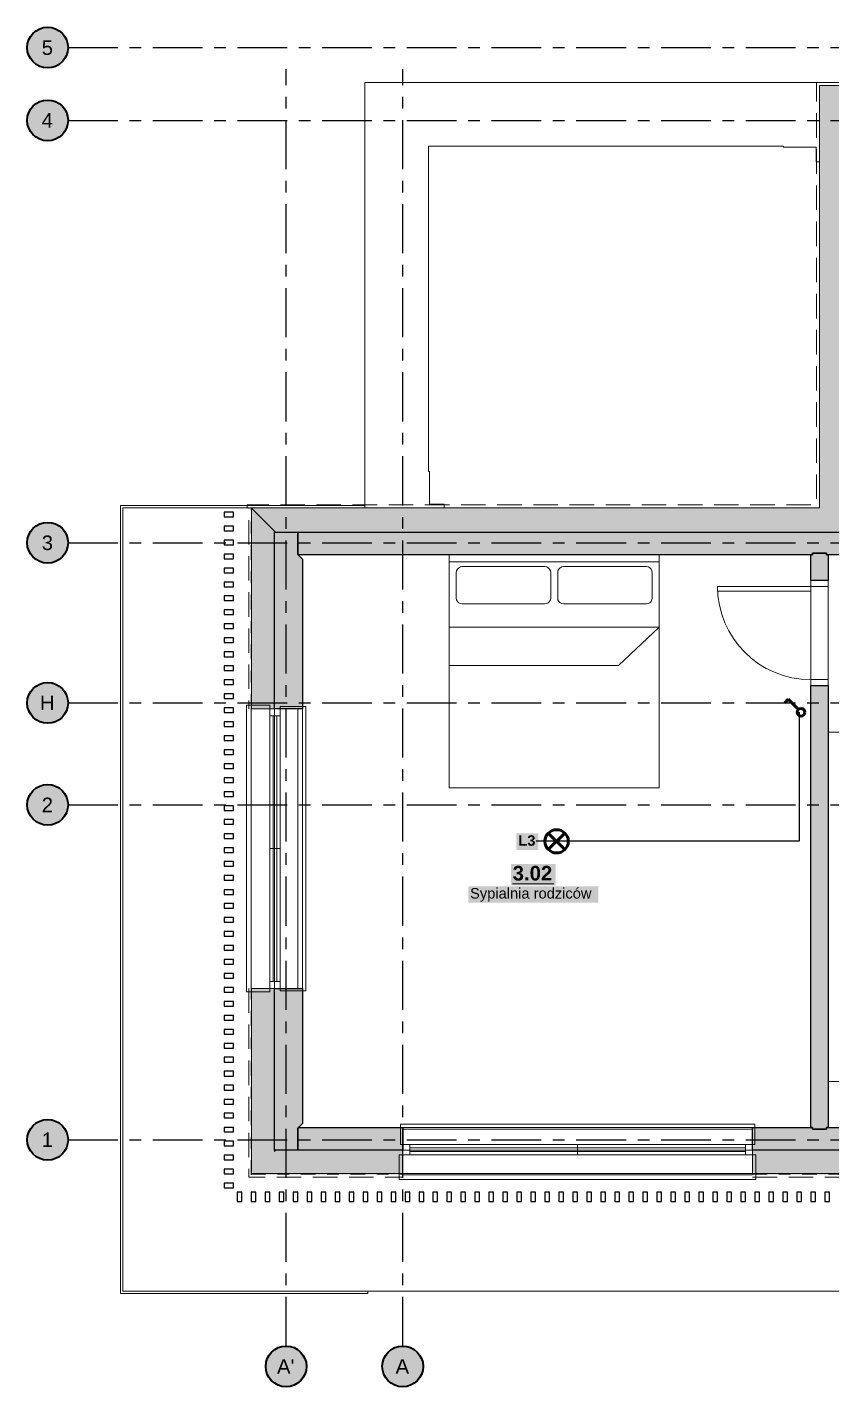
# Model space of a CAD drawing. Header units: metres. Extents: x -3.2 to 13.5, y -2.1 to 9.6.
# Drawn here: x -3.22 to 3.68, y -2.12 to 9.55 of the extents above; entities that cross this region are included whole.
import ezdxf

# ---------------------------------------------------------------- set-up
doc = ezdxf.new("R2010")
doc.units = ezdxf.units.M
for name, pattern in [('KRESKOWA', [5.25, 4.2, -1.05]), ('PUNKTOWA', [10.5, 8.4, -1.05, 0, -1.05]), ('PUNKTOWA_KROTKA', [6.3, 4.2, -1.05, 0, -1.05])]:
    doc.linetypes.add(name, pattern=pattern)
doc.layers.add('A-MASKA', color=7, linetype='Continuous', lineweight=18)
doc.layers.add('E-OPISY', color=2, linetype='Continuous', lineweight=25)
for name, color, linetype, lineweight, true_color in [('E-LACZNIKI', 30, 'Continuous', 35, 0xd06000), ('E-OSWIETLENIE', 30, 'Continuous', 35, 0xd06000), ('E-TRASY', 8, 'Continuous', 25, 0x606060), ('I-OSIE', 8, 'PUNKTOWA', 18, 0x7a7a7a), ('I-PODKLAD', 8, 'Continuous', 18, 0x9a9a9a), ('I-PODKLAD-SCIANY', 8, 'Continuous', 25, 0x6e6e6e), ('I-PODKLAD-WYPELN', 254, 'Continuous', 18, 0xe6e6e6), ('I-POMIESZCZENIA', 8, 'Continuous', 25, 0x4a4a4a)]:
    doc.layers.add(name, color=color, linetype=linetype, lineweight=lineweight, true_color=true_color)
doc.styles.add('PL_ARIAL', font='arial.ttf')
doc.styles.add('PL_ARIAL_B', font='arialbd.ttf')

msp = doc.modelspace()

# ---------------------------------------------------------------- hatches: boundary and pattern name
at = {"layer": 'A-MASKA', "true_color": 0xffffff}
for points in [[(0.975, 2.487), (1.163, 2.487), (1.163, 2.632), (0.975, 2.632)], [(0.928, 2.183), (1.312, 2.183), (1.312, 2.366), (0.928, 2.366)], [(0.563, 2.036), (1.677, 2.036), (1.677, 2.176), (0.563, 2.176)]]:
    msp.add_hatch(color=7, dxfattribs=at).paths.add_polyline_path(points)
at = {"layer": 'E-OPISY', "true_color": 0x000000}
msp.add_hatch(color=7, dxfattribs=at).paths.add_polyline_path([(1.338, 2.562), (1.337, 2.567), (1.335, 2.571), (1.332, 2.575), (1.329, 2.578), (1.325, 2.579), (1.32, 2.58), (1.315, 2.579), (1.311, 2.578), (1.308, 2.575), (1.305, 2.571), (1.303, 2.567), (1.302, 2.562), (1.303, 2.558), (1.305, 2.554), (1.308, 2.55), (1.311, 2.547), (1.315, 2.546), (1.32, 2.545), (1.325, 2.546), (1.329, 2.547), (1.332, 2.55), (1.335, 2.554), (1.337, 2.558)])
at = {"layer": 'I-OSIE', "true_color": 0xffffff}
for points in [[(-2.87, 9.375), (-2.871, 9.398), (-2.876, 9.42), (-2.883, 9.442), (-2.893, 9.463), (-2.906, 9.482), (-2.921, 9.499), (-2.938, 9.514), (-2.958, 9.527), (-2.978, 9.537), (-3, 9.544), (-3.022, 9.549), (-3.045, 9.55), (-3.068, 9.549), (-3.09, 9.544), (-3.112, 9.537), (-3.132, 9.527), (-3.152, 9.514), (-3.169, 9.499), (-3.184, 9.482), (-3.197, 9.463), (-3.207, 9.442), (-3.214, 9.42), (-3.219, 9.398), (-3.22, 9.375), (-3.219, 9.352), (-3.214, 9.33), (-3.207, 9.308), (-3.197, 9.287), (-3.184, 9.268), (-3.169, 9.251), (-3.152, 9.236), (-3.132, 9.223), (-3.112, 9.213), (-3.09, 9.206), (-3.068, 9.201), (-3.045, 9.2), (-3.022, 9.201), (-3, 9.206), (-2.978, 9.213), (-2.958, 9.223), (-2.938, 9.236), (-2.921, 9.251), (-2.906, 9.268), (-2.893, 9.287), (-2.883, 9.308), (-2.876, 9.33), (-2.871, 9.352)], [(-2.87, 8.75), (-2.871, 8.773), (-2.876, 8.795), (-2.883, 8.817), (-2.893, 8.838), (-2.906, 8.857), (-2.921, 8.874), (-2.938, 8.889), (-2.958, 8.902), (-2.978, 8.912), (-3, 8.919), (-3.022, 8.924), (-3.045, 8.925), (-3.068, 8.924), (-3.09, 8.919), (-3.112, 8.912), (-3.132, 8.902), (-3.152, 8.889), (-3.169, 8.874), (-3.184, 8.857), (-3.197, 8.838), (-3.207, 8.817), (-3.214, 8.795), (-3.219, 8.773), (-3.22, 8.75), (-3.219, 8.727), (-3.214, 8.705), (-3.207, 8.683), (-3.197, 8.662), (-3.184, 8.643), (-3.169, 8.626), (-3.152, 8.611), (-3.132, 8.598), (-3.112, 8.588), (-3.09, 8.581), (-3.068, 8.576), (-3.045, 8.575), (-3.022, 8.576), (-3, 8.581), (-2.978, 8.588), (-2.958, 8.598), (-2.938, 8.611), (-2.921, 8.626), (-2.906, 8.643), (-2.893, 8.662), (-2.883, 8.683), (-2.876, 8.705), (-2.871, 8.727)], [(-2.87, 5.125), (-2.871, 5.148), (-2.876, 5.17), (-2.883, 5.192), (-2.893, 5.213), (-2.906, 5.232), (-2.921, 5.249), (-2.938, 5.264), (-2.958, 5.277), (-2.978, 5.287), (-3, 5.294), (-3.022, 5.299), (-3.045, 5.3), (-3.068, 5.299), (-3.09, 5.294), (-3.112, 5.287), (-3.132, 5.277), (-3.152, 5.264), (-3.169, 5.249), (-3.184, 5.232), (-3.197, 5.213), (-3.207, 5.192), (-3.214, 5.17), (-3.219, 5.148), (-3.22, 5.125), (-3.219, 5.102), (-3.214, 5.08), (-3.207, 5.058), (-3.197, 5.037), (-3.184, 5.018), (-3.169, 5.001), (-3.152, 4.986), (-3.132, 4.973), (-3.112, 4.963), (-3.09, 4.956), (-3.068, 4.951), (-3.045, 4.95), (-3.022, 4.951), (-3, 4.956), (-2.978, 4.963), (-2.958, 4.973), (-2.938, 4.986), (-2.921, 5.001), (-2.906, 5.018), (-2.893, 5.037), (-2.883, 5.058), (-2.876, 5.08), (-2.871, 5.102)], [(-2.87, 3.75), (-2.871, 3.773), (-2.876, 3.795), (-2.883, 3.817), (-2.893, 3.837), (-2.906, 3.857), (-2.921, 3.874), (-2.938, 3.889), (-2.958, 3.902), (-2.978, 3.912), (-3, 3.919), (-3.022, 3.924), (-3.045, 3.925), (-3.068, 3.924), (-3.09, 3.919), (-3.112, 3.912), (-3.132, 3.902), (-3.152, 3.889), (-3.169, 3.874), (-3.184, 3.857), (-3.197, 3.837), (-3.207, 3.817), (-3.214, 3.795), (-3.219, 3.773), (-3.22, 3.75), (-3.219, 3.727), (-3.214, 3.705), (-3.207, 3.683), (-3.197, 3.663), (-3.184, 3.643), (-3.169, 3.626), (-3.152, 3.611), (-3.132, 3.598), (-3.112, 3.588), (-3.09, 3.581), (-3.068, 3.576), (-3.045, 3.575), (-3.022, 3.576), (-3, 3.581), (-2.978, 3.588), (-2.958, 3.598), (-2.938, 3.611), (-2.921, 3.626), (-2.906, 3.643), (-2.893, 3.663), (-2.883, 3.683), (-2.876, 3.705), (-2.871, 3.727)], [(-2.87, 2.875), (-2.871, 2.898), (-2.876, 2.92), (-2.883, 2.942), (-2.893, 2.962), (-2.906, 2.982), (-2.921, 2.999), (-2.938, 3.014), (-2.958, 3.027), (-2.978, 3.037), (-3, 3.044), (-3.022, 3.049), (-3.045, 3.05), (-3.068, 3.049), (-3.09, 3.044), (-3.112, 3.037), (-3.132, 3.027), (-3.152, 3.014), (-3.169, 2.999), (-3.184, 2.982), (-3.197, 2.962), (-3.207, 2.942), (-3.214, 2.92), (-3.219, 2.898), (-3.22, 2.875), (-3.219, 2.852), (-3.214, 2.83), (-3.207, 2.808), (-3.197, 2.788), (-3.184, 2.768), (-3.169, 2.751), (-3.152, 2.736), (-3.132, 2.723), (-3.112, 2.713), (-3.09, 2.706), (-3.068, 2.701), (-3.045, 2.7), (-3.022, 2.701), (-3, 2.706), (-2.978, 2.713), (-2.958, 2.723), (-2.938, 2.736), (-2.921, 2.751), (-2.906, 2.768), (-2.893, 2.788), (-2.883, 2.808), (-2.876, 2.83), (-2.871, 2.852)], [(-2.87, 0), (-2.871, 0.023), (-2.876, 0.045), (-2.883, 0.067), (-2.893, 0.087), (-2.906, 0.107), (-2.921, 0.124), (-2.938, 0.139), (-2.958, 0.152), (-2.978, 0.162), (-3, 0.169), (-3.022, 0.174), (-3.045, 0.175), (-3.068, 0.174), (-3.09, 0.169), (-3.112, 0.162), (-3.132, 0.152), (-3.152, 0.139), (-3.169, 0.124), (-3.184, 0.107), (-3.197, 0.087), (-3.207, 0.067), (-3.214, 0.045), (-3.219, 0.023), (-3.22, 0), (-3.219, -0.023), (-3.214, -0.045), (-3.207, -0.067), (-3.197, -0.088), (-3.184, -0.107), (-3.169, -0.124), (-3.152, -0.139), (-3.132, -0.152), (-3.112, -0.162), (-3.09, -0.169), (-3.068, -0.174), (-3.045, -0.175), (-3.022, -0.174), (-3, -0.169), (-2.978, -0.162), (-2.958, -0.152), (-2.938, -0.139), (-2.921, -0.124), (-2.906, -0.107), (-2.893, -0.088), (-2.883, -0.067), (-2.876, -0.045), (-2.871, -0.023)], [(-0.825, -1.945), (-0.826, -1.922), (-0.831, -1.9), (-0.838, -1.878), (-0.848, -1.858), (-0.861, -1.838), (-0.876, -1.821), (-0.893, -1.806), (-0.913, -1.793), (-0.933, -1.783), (-0.955, -1.776), (-0.977, -1.771), (-1, -1.77), (-1.023, -1.771), (-1.045, -1.776), (-1.067, -1.783), (-1.088, -1.793), (-1.107, -1.806), (-1.124, -1.821), (-1.139, -1.838), (-1.152, -1.858), (-1.162, -1.878), (-1.169, -1.9), (-1.174, -1.922), (-1.175, -1.945), (-1.174, -1.968), (-1.169, -1.99), (-1.162, -2.012), (-1.152, -2.033), (-1.139, -2.052), (-1.124, -2.069), (-1.107, -2.084), (-1.088, -2.097), (-1.067, -2.107), (-1.045, -2.114), (-1.023, -2.119), (-1, -2.12), (-0.977, -2.119), (-0.955, -2.114), (-0.933, -2.107), (-0.913, -2.097), (-0.893, -2.084), (-0.876, -2.069), (-0.861, -2.052), (-0.848, -2.033), (-0.838, -2.012), (-0.831, -1.99), (-0.826, -1.968)], [(0.175, -1.945), (0.174, -1.922), (0.169, -1.9), (0.162, -1.878), (0.152, -1.858), (0.139, -1.838), (0.124, -1.821), (0.107, -1.806), (0.087, -1.793), (0.067, -1.783), (0.045, -1.776), (0.023, -1.771), (0, -1.77), (-0.023, -1.771), (-0.045, -1.776), (-0.067, -1.783), (-0.088, -1.793), (-0.107, -1.806), (-0.124, -1.821), (-0.139, -1.838), (-0.152, -1.858), (-0.162, -1.878), (-0.169, -1.9), (-0.174, -1.922), (-0.175, -1.945), (-0.174, -1.968), (-0.169, -1.99), (-0.162, -2.012), (-0.152, -2.033), (-0.139, -2.052), (-0.124, -2.069), (-0.107, -2.084), (-0.088, -2.097), (-0.067, -2.107), (-0.045, -2.114), (-0.023, -2.119), (0, -2.12), (0.023, -2.119), (0.045, -2.114), (0.067, -2.107), (0.087, -2.097), (0.107, -2.084), (0.124, -2.069), (0.139, -2.052), (0.152, -2.033), (0.162, -2.012), (0.169, -1.99), (0.174, -1.968)]]:
    msp.add_hatch(color=7, dxfattribs=at).paths.add_polyline_path(points)
at = {"layer": 'I-PODKLAD-WYPELN', "true_color": 0xe4e4e4}
h = msp.add_hatch(color=7, dxfattribs=at)
h.paths.add_polyline_path([(-0.86, 4.985), (-0.86, 4.985), (-0.86, 3.7), (-0.86, 3.7), (-0.86, 3.7), (-0.885, 3.7), (-0.885, 3.7), (-0.885, 3.7), (-0.885, 3.7), (-1.1, 3.7), (-1.1, 3.7), (-1.1, 3.7), (-1.1, 3.7), (-1.1, 3.7), (-1.1, 3.7), (-1.1, 3.7), (-1.1, 3.7), (-1.296, 3.7), (-1.296, 3.7), (-1.296, 3.7), (-1.296, 3.7), (-1.3, 3.7), (-1.3, 5.425), (-1.3, 5.425), (-1.3, 5.425), (-1.3, 5.425), (3.575, 5.425), (3.575, 9.05), (4.3, 9.05), (4.3, 8.84), (4.3, 8.645), (3.98, 8.645), (3.98, 5.425), (3.965, 5.425), (3.965, 5.425), (3.965, 5.425), (3.965, 5.425), (3.965, 5.425), (3.965, 5.425), (3.965, 5.425), (3.965, 5.425), (3.965, 5.425), (3.965, 5.425), (3.965, 5.425), (3.965, 5.23), (3.965, 5.23), (3.965, 5.23), (3.965, 5.23), (3.965, 5.23), (4.2, 5.23), (4.2, 5.23), (4.2, 5.23), (4.2, 5.23), (4.2, 5.23), (4.2, 5.035), (4.2, 5.035), (4.2, 5.035), (4.2, 5.02), (4.2, 5.02), (4.2, 5.02), (3.875, 5.02), (3.875, 5.02), (3.875, 5.02), (3.875, 5.02), (3.875, 5.02), (3.65, 5.02), (3.65, 5.02), (3.65, 5.02), (3.65, 4.8), (3.65, 4.8), (3.65, 4.8), (3.635, 4.8), (3.635, 4.8), (3.635, 4.8), (3.635, 4.8), (3.5, 4.8), (3.5, 4.8), (3.5, 4.8), (3.5, 4.8), (3.5, 4.8), (3.5, 5.02), (3.5, 5.02), (3.5, 5.02), (3.5, 5.02), (3.5, 5.02), (-0.895, 5.02), (-0.895, 5.02), (-0.895, 5.02), (-0.897, 5.022), (-0.885, 5.01), (-0.885, 5.01), (-0.885, 5.01), (-0.86, 4.985)])
h.paths.add_polyline_path([(3.875, 5.215), (3.875, 5.215), (3.875, 5.215), (3.875, 5.215), (3.875, 5.215), (3.875, 5.215), (3.875, 5.215), (3.875, 5.215)], flags=0)
h.paths.add_polyline_path([(3.875, 5.035), (3.875, 5.035), (3.875, 5.035)], flags=0)
h.paths.add_polyline_path([(-1.1, 5.225), (-1.1, 5.225), (-1.1, 5.225), (-1.1, 5.215), (-1.1, 5.215), (-1.1, 5.215), (-1.1, 5.215), (-1.1, 5.215), (-1.09, 5.215), (-1.09, 5.215), (-1.09, 5.215)], flags=0)
h.paths.add_polyline_path([(-0.9, 5.215), (-0.9, 5.215), (-0.9, 5.215), (-0.9, 5.215), (-0.9, 5.215), (-0.9, 5.215), (-0.9, 5.215), (-0.9, 5.215)], flags=0)
h.paths.add_polyline_path([(-1.296, 5.421), (-1.296, 5.421), (-1.296, 5.421), (-1.296, 5.421), (-1.29, 5.415)], flags=0)
h.paths.add_polyline_path([(-1.213, 5.338), (-1.116, 5.241), (-1.1, 5.225), (-1.29, 5.415)], flags=0)
h.paths.add_polyline_path([(3.785, 5.425), (3.785, 5.425), (3.785, 5.425), (3.785, 5.425)], flags=0)
h.paths.add_polyline_path([(3.785, 5.215), (3.785, 5.215), (3.785, 5.215), (3.785, 5.215)], flags=0)
msp.add_hatch(color=7, dxfattribs=at).paths.add_polyline_path([(3, -0.09), (3, 0.105), (3, 0.105), (3, 0.105), (3.5, 0.105), (3.5, 0.105), (3.5, 0.105), (3.5, 0.105), (3.5, 0.105), (3.5, 3.9), (3.5, 3.9), (3.5, 3.9), (3.5, 3.9), (3.5, 3.9), (3.635, 3.9), (3.635, 3.9), (3.635, 3.9), (3.65, 3.9), (3.65, 3.9), (3.65, 3.9), (3.65, 0.105), (3.65, 0.105), (3.65, 0.105), (4.1, 0.105), (4.1, 0.105), (4.1, 0.105), (4.1, -0.09), (4.1, -0.09), (4.1, -0.09), (4.1, -0.09), (4.1, -0.29), (4.1, -0.3), (3, -0.3), (3, -0.29), (3, -0.09), (3, -0.09), (3, -0.09)])
h = msp.add_hatch(color=7, dxfattribs=at)
h.paths.add_polyline_path([(0, 0.105), (0, 0.105), (0, -0.09), (0, -0.09), (0, -0.09), (0, -0.09), (0, -0.29), (0, -0.3), (-1.3, -0.3), (-1.3, 1.3), (-1.296, 1.3), (-1.296, 1.3), (-1.296, 1.3), (-1.296, 1.3), (-1.1, 1.3), (-1.1, 1.3), (-1.1, 1.3), (-1.1, 1.3), (-1.1, 1.3), (-1.1, 1.3), (-1.1, 1.3), (-1.1, 1.3), (-0.885, 1.3), (-0.885, 1.3), (-0.885, 1.3), (-0.86, 1.3), (-0.86, 1.3), (-0.86, 1.3), (-0.86, 0.14), (-0.86, 0.14), (-0.86, 0.14), (-0.885, 0.115), (-0.885, 0.115), (-0.885, 0.115), (-0.885, 0.115), (-0.9, 0.1), (-0.9, 0.1), (-0.895, 0.105), (-0.895, 0.105), (-0.895, 0.105), (0, 0.105)])
h.paths.add_polyline_path([(-0.9, -0.09), (-0.9, -0.09), (-0.9, -0.09), (-0.9, -0.09), (-0.9, -0.09), (-0.9, -0.09), (-0.9, -0.09), (-0.9, -0.09), (-0.9, -0.09)], flags=0)
h.paths.add_polyline_path([(-1.296, -0.296), (-1.296, -0.296), (-1.296, -0.296), (-1.296, -0.296)], flags=0)
h.paths.add_polyline_path([(-1.116, -0.116), (-1.16, -0.16), (-1.114, -0.114)], flags=0)
h.paths.add_polyline_path([(-1.1, -0.09), (-1.1, -0.09), (-1.1, -0.1), (-1.1, -0.1), (-1.1, -0.1), (-1.09, -0.09), (-1.1, -0.09), (-1.1, -0.09), (-1.1, -0.09)], flags=0)

# ---------------------------------------------------------------- linework, layer by layer
at = {"layer": 'E-LACZNIKI', "lineweight": 50, "ltscale": 0.05}
for points in [[(3.306, 3.781), (3.276, 3.752)], [(3.394, 3.693), (3.306, 3.781)]]:
    msp.add_lwpolyline(points, dxfattribs=at)
msp.add_circle((3.417, 3.67), 0.033, dxfattribs=at)
at = {"layer": 'E-OPISY', "lineweight": 25, "ltscale": 0.05}
msp.add_lwpolyline([(1.32, 2.562), (1.145, 2.562)], dxfattribs=at)
at = {"layer": 'E-OSWIETLENIE', "lineweight": 50, "ltscale": 0.05}
for points in [[(1.249, 2.492), (1.391, 2.633)], [(1.249, 2.633), (1.391, 2.492)]]:
    msp.add_lwpolyline(points, dxfattribs=at)
msp.add_circle((1.32, 2.562), 0.1, dxfattribs=at)
at = {"layer": 'E-TRASY', "linetype": 'Continuous', "lineweight": 25, "ltscale": 0.05, "flags": 128}
msp.add_lwpolyline([(3.4, 3.67), (3.4, 2.562), (1.32, 2.562)], dxfattribs=at)
at = {"layer": 'I-OSIE', "linetype": 'PUNKTOWA', "lineweight": 25, "ltscale": 0.050773, "flags": 128}
for points in [[(-2.87, 9.375), (13.55, 9.375)], [(-2.87, 8.75), (13.55, 8.75)], [(-2.87, 5.125), (13.55, 5.125)], [(-2.87, 3.75), (13.55, 3.75)], [(-2.87, 2.875), (13.55, 2.875)], [(-2.87, 0), (13.55, 0)]]:
    msp.add_lwpolyline(points, dxfattribs=at)
at = {"layer": 'I-OSIE', "linetype": 'PUNKTOWA', "lineweight": 25, "ltscale": 0.050183, "flags": 128}
for points in [[(-1, -1.77), (-1, 9.19)], [(0, -1.77), (0, 9.19)]]:
    msp.add_lwpolyline(points, dxfattribs=at)
at = {"layer": 'I-OSIE', "linetype": 'Continuous', "lineweight": 35, "ltscale": 0.05}
for centre in [(-3.045, 9.375), (-3.045, 8.75), (-3.045, 5.125), (-3.045, 3.75), (-3.045, 2.875), (-3.045, 0), (-1, -1.945), (0, -1.945)]:
    msp.add_circle(centre, 0.175, dxfattribs=at)
at = {"layer": 'I-PODKLAD', "linetype": 'KRESKOWA', "lineweight": 13, "ltscale": 0.05, "flags": 128}
for points in [[(-1.335, 5.426), (-1.335, 5.45), (3.55, 5.45), (3.55, 9.075), (8.825, 9.075), (8.825, 5.45), (12.325, 5.45), (12.325, 5.426)], [(12.32, 3.1), (12.32, 5.425), (12.6, 5.425), (12.6, -1.3), (-2.4, -1.3), (-2.4, 5.425), (-1.32, 5.425), (-1.32, 3.7)], [(-1.32, 1.3), (-1.32, -0.32), (-0.001, -0.32)], [(3.001, -0.32), (4.099, -0.32)]]:
    msp.add_lwpolyline(points, dxfattribs=at)
at = {"layer": 'I-PODKLAD', "lineweight": 13, "ltscale": 0.05}
for points in [[(-0.325, 5.426), (-0.325, 9.075), (3.81, 9.075), (3.81, 9.05)], [(3.575, 8.395), (3.545, 8.395), (3.545, 8.52), (3.265, 8.52), (3.265, 8.53), (0.22, 8.53), (0.22, 5.735), (0.23, 5.735), (0.23, 5.455), (0.355, 5.455), (0.355, 5.426)], [(-0.3, -1.3), (-0.3, -1.32), (-2.42, -1.32), (-2.42, 5.445), (-0.326, 5.445)], [(12.325, 5.425), (12.6, 5.425), (12.6, -1.3), (-2.4, -1.3), (-2.4, 5.425), (-1.3, 5.425)], [(3.5, 4.8), (3.5, 3.901)], [(3.65, 3.901), (3.65, 4.8)], [(-1.3, 3.7), (-1.3, 1.3)], [(-1.1, 1.3), (-1.1, 3.7)], [(-0.9, 3.7), (-0.9, 1.3)], [(-0.86, 1.3), (-0.86, 3.7)], [(2.999, 0.105), (0.001, 0.105)], [(0.001, 0.09), (2.999, 0.09)], [(2.999, -0.09), (0.001, -0.09)], [(2.999, -0.29), (0.001, -0.29)], [(0.001, -0.3), (2.999, -0.3)]]:
    msp.add_lwpolyline(points, dxfattribs=at)
at = {"layer": 'I-PODKLAD', "lineweight": 13, "ltscale": 0.05, "true_color": 0xb8b8b8}
for points in [[(2.2, 5.02), (0.4, 5.02), (0.4, 3.02), (2.2, 3.02)], [(0.51, 4.92), (0.495, 4.918), (0.481, 4.91), (0.47, 4.899), (0.462, 4.885), (0.46, 4.87), (0.46, 4.65), (0.462, 4.635), (0.47, 4.621), (0.481, 4.61), (0.495, 4.602), (0.51, 4.6), (1.22, 4.6), (1.235, 4.602), (1.249, 4.61), (1.26, 4.621), (1.268, 4.635), (1.27, 4.65), (1.27, 4.87), (1.268, 4.885), (1.26, 4.899), (1.249, 4.91), (1.235, 4.918), (1.22, 4.92)], [(1.38, 4.92), (1.365, 4.918), (1.351, 4.91), (1.34, 4.899), (1.332, 4.885), (1.33, 4.87), (1.33, 4.65), (1.332, 4.635), (1.34, 4.621), (1.351, 4.61), (1.365, 4.602), (1.38, 4.6), (2.09, 4.6), (2.105, 4.602), (2.119, 4.61), (2.13, 4.621), (2.138, 4.635), (2.14, 4.65), (2.14, 4.87), (2.138, 4.885), (2.13, 4.899), (2.119, 4.91), (2.105, 4.918), (2.09, 4.92)], [(3.65, 3.5), (3.65, 0.5), (4.25, 0.5), (4.25, 3.5)]]:
    msp.add_lwpolyline(points, close=True, dxfattribs=at)
for points in [[(2.2, 4.96), (0.4, 4.96)], [(2.2, 4.4), (0.4, 4.4)], [(2.2, 4.4), (1.85, 4.07), (0.4, 4.07)]]:
    msp.add_lwpolyline(points, dxfattribs=at)
at = {"layer": 'I-PODKLAD', "lineweight": 18, "ltscale": 0.05}
for points in [[(3.5, 4.8), (3.5, 4.75), (3.65, 4.75), (3.65, 4.8)], [(3.5, 4.75), (2.7, 4.75), (2.7, 4.71), (3.5, 4.71)], [(3.5, 3.9), (3.5, 3.95), (3.65, 3.95), (3.65, 3.9)], [(-1.14, 3.73), (-1.14, 1.27), (-1.34, 1.27), (-1.34, 3.73)], [(-1.05, 3.7), (-1.05, 1.3), (-1.14, 1.3), (-1.14, 3.7)], [(-1.05, 3.72), (-1.05, 1.28), (-0.83, 1.28), (-0.83, 3.72)], [(-0.02, -0.04), (3.02, -0.04), (3.02, 0.135), (-0.02, 0.135)], [(0, -0.04), (3, -0.04), (3, -0.13), (0, -0.13)], [(-0.03, -0.13), (3.03, -0.13), (3.03, -0.34), (-0.03, -0.34)]]:
    msp.add_lwpolyline(points, close=True, dxfattribs=at)
for points in [[(-1.05, 3.64), (-1.14, 3.64)], [(-1.111, 3.64), (-1.111, 1.36)], [(-1.079, 3.64), (-1.079, 1.36)], [(-1.05, 2.5), (-1.14, 2.5)], [(-1.05, 1.36), (-1.14, 1.36)], [(0.06, -0.04), (0.06, -0.13)], [(0.06, -0.069), (2.94, -0.069)], [(0.06, -0.101), (2.94, -0.101)], [(1.5, -0.04), (1.5, -0.13)], [(2.94, -0.04), (2.94, -0.13)]]:
    msp.add_lwpolyline(points, dxfattribs=at)
at = {"layer": 'I-PODKLAD', "lineweight": 13, "ltscale": 0.05}
msp.add_arc((3.5, 4.75), 0.8, -180, -90, dxfattribs=at)
at = {"layer": 'I-PODKLAD-SCIANY', "lineweight": 13, "ltscale": 0.05}
msp.add_lwpolyline([(3.785, 5.215), (-1.09, 5.215), (-1.09, 5.215), (-1.09, 5.215), (-1.29, 5.415), (-1.296, 5.421), (-1.3, 5.425), (-1.3, 5.425), (-1.3, 5.425), (-1.3, 5.425), (3.575, 5.425), (3.575, 5.425), (3.575, 5.425), (3.575, 5.425), (3.575, 5.425), (3.575, 5.425), (3.575, 5.425), (3.575, 5.425), (3.575, 5.425), (3.575, 5.425), (3.575, 5.425), (3.575, 5.425), (3.575, 5.425), (3.575, 5.425), (3.575, 5.425), (3.575, 5.425), (3.575, 5.425), (3.575, 9.05), (3.575, 9.05), (3.575, 9.05), (4.3, 9.05)], dxfattribs=at)
at = {"layer": 'I-PODKLAD-SCIANY', "lineweight": 25, "ltscale": 0.05}
for points in [[(-1.45, 5.348), (-1.45, 5.388), (-1.53, 5.388), (-1.53, 5.348)], [(-1.45, 5.228), (-1.45, 5.268), (-1.53, 5.268), (-1.53, 5.228)], [(-1.45, 5.107), (-1.45, 5.147), (-1.53, 5.147), (-1.53, 5.107)], [(-1.1, 3.7), (-1.1, 5.215), (-1.1, 5.215), (-1.1, 5.215), (-1.1, 5.215), (-1.1, 5.215), (-0.9, 5.215), (-0.9, 5.215), (-0.9, 5.215), (-0.9, 5.215), (-0.9, 5.215), (-0.9, 5.025), (-0.9, 5.025), (-0.9, 5.025), (-0.9, 5.025), (-0.9, 5.025), (-0.9, 5.025), (-0.9, 5.025), (-0.9, 5.025), (-0.9, 5.025), (-0.885, 5.01), (-0.86, 4.985), (-0.86, 4.985), (-0.86, 4.985), (-0.86, 4.985), (-0.86, 3.7), (-0.86, 3.7), (-0.86, 3.7), (-0.86, 3.7), (-1.1, 3.7), (-1.1, 3.7), (-1.1, 3.7), (-1.1, 3.7)], [(-1.45, 4.987), (-1.45, 5.027), (-1.53, 5.027), (-1.53, 4.987)], [(3.5, 5.02), (3.5, 5.02), (3.5, 5.02), (3.5, 5.02), (3.5, 5.02), (3.515, 5.02), (3.515, 5.02), (3.515, 5.02), (3.515, 5.02), (3.515, 5.02), (3.515, 5.02), (3.515, 5.02), (3.515, 5.02), (3.515, 5.02), (3.515, 5.02), (3.515, 5.02), (3.515, 5.02), (3.515, 5.02), (3.515, 5.02), (3.515, 5.02), (3.515, 5.02), (3.515, 5.02), (3.515, 5.035), (3.515, 5.035), (3.515, 5.035), (3.515, 5.035), (3.515, 5.035), (3.635, 5.035), (3.635, 5.035), (3.635, 5.035), (3.635, 5.035), (3.635, 5.035), (3.635, 5.02), (3.635, 5.02), (3.635, 5.02), (3.635, 5.02), (3.635, 5.02), (3.635, 5.02), (3.635, 5.02), (3.635, 5.02), (3.635, 5.02), (3.635, 5.02), (3.635, 5.02), (3.635, 5.02), (3.635, 5.02), (3.635, 5.02), (3.635, 5.02), (3.635, 5.02), (3.635, 5.02), (3.65, 5.02), (3.65, 5.02), (3.65, 5.02), (3.65, 5.02), (3.65, 4.8), (3.65, 4.8), (3.65, 4.8), (3.5, 4.8), (3.5, 4.8), (3.5, 4.8), (3.5, 4.8), (3.5, 4.8)], [(-1.45, 4.867), (-1.45, 4.907), (-1.53, 4.907), (-1.53, 4.867)], [(-1.45, 4.747), (-1.45, 4.787), (-1.53, 4.787), (-1.53, 4.747)], [(-1.45, 4.628), (-1.45, 4.668), (-1.53, 4.668), (-1.53, 4.628)], [(-1.45, 4.508), (-1.45, 4.548), (-1.53, 4.548), (-1.53, 4.508)], [(-1.45, 4.388), (-1.45, 4.428), (-1.53, 4.428), (-1.53, 4.388)], [(-1.45, 4.268), (-1.45, 4.308), (-1.53, 4.308), (-1.53, 4.268)], [(-1.45, 4.147), (-1.45, 4.188), (-1.53, 4.188), (-1.53, 4.147)], [(-1.45, 4.027), (-1.45, 4.067), (-1.53, 4.067), (-1.53, 4.027)], [(-1.45, 3.908), (-1.45, 3.947), (-1.53, 3.947), (-1.53, 3.908)], [(3.5, 3.9), (3.5, 3.9), (3.5, 3.9), (3.5, 3.9), (3.5, 3.9), (3.65, 3.9), (3.65, 3.9), (3.65, 3.9), (3.65, 3.9), (3.65, 0.105), (3.65, 0.105), (3.65, 0.105), (3.65, 0.105), (3.635, 0.105), (3.635, 0.105), (3.635, 0.105), (3.635, 0.105), (3.635, 0.105), (3.635, 0.105), (3.635, 0.105), (3.635, 0.105), (3.635, 0.105), (3.635, 0.105), (3.635, 0.105), (3.635, 0.105), (3.635, 0.105), (3.635, 0.105), (3.635, 0.105), (3.635, 0.105), (3.635, 0.105), (3.635, 0.09), (3.635, 0.09), (3.635, 0.09), (3.635, 0.09), (3.635, 0.09), (3.515, 0.09), (3.515, 0.09), (3.515, 0.09), (3.515, 0.09), (3.515, 0.09), (3.515, 0.105), (3.515, 0.105), (3.515, 0.105), (3.515, 0.105), (3.515, 0.105), (3.515, 0.105), (3.515, 0.105), (3.515, 0.105), (3.515, 0.105), (3.515, 0.105), (3.515, 0.105), (3.515, 0.105), (3.515, 0.105), (3.515, 0.105), (3.515, 0.105), (3.515, 0.105), (3.515, 0.105), (3.5, 0.105), (3.5, 0.105), (3.5, 0.105), (3.5, 0.105), (3.5, 0.105)], [(-1.45, 3.788), (-1.45, 3.828), (-1.53, 3.828), (-1.53, 3.788)], [(-1.45, 3.667), (-1.45, 3.708), (-1.53, 3.708), (-1.53, 3.667)], [(-1.45, 3.547), (-1.45, 3.587), (-1.53, 3.587), (-1.53, 3.547)], [(-1.45, 3.428), (-1.45, 3.467), (-1.53, 3.467), (-1.53, 3.428)], [(-1.45, 3.308), (-1.45, 3.348), (-1.53, 3.348), (-1.53, 3.308)], [(-1.45, 3.188), (-1.45, 3.228), (-1.53, 3.228), (-1.53, 3.188)], [(-1.45, 3.067), (-1.45, 3.107), (-1.53, 3.107), (-1.53, 3.067)], [(-1.45, 2.947), (-1.45, 2.987), (-1.53, 2.987), (-1.53, 2.947)], [(-1.45, 2.828), (-1.45, 2.868), (-1.53, 2.868), (-1.53, 2.828)], [(-1.45, 2.708), (-1.45, 2.748), (-1.53, 2.748), (-1.53, 2.708)], [(-1.45, 2.587), (-1.45, 2.627), (-1.53, 2.627), (-1.53, 2.587)], [(-1.45, 2.467), (-1.45, 2.507), (-1.53, 2.507), (-1.53, 2.467)], [(-1.45, 2.348), (-1.45, 2.388), (-1.53, 2.388), (-1.53, 2.348)], [(-1.45, 2.228), (-1.45, 2.268), (-1.53, 2.268), (-1.53, 2.228)], [(-1.45, 2.107), (-1.45, 2.147), (-1.53, 2.147), (-1.53, 2.107)], [(-1.45, 1.988), (-1.45, 2.027), (-1.53, 2.027), (-1.53, 1.988)], [(-1.45, 1.867), (-1.45, 1.907), (-1.53, 1.907), (-1.53, 1.867)], [(-1.45, 1.748), (-1.45, 1.788), (-1.53, 1.788), (-1.53, 1.748)], [(-1.45, 1.627), (-1.45, 1.667), (-1.53, 1.667), (-1.53, 1.627)], [(-1.45, 1.508), (-1.45, 1.548), (-1.53, 1.548), (-1.53, 1.508)], [(-1.45, 1.387), (-1.45, 1.427), (-1.53, 1.427), (-1.53, 1.387)], [(-1.45, 1.268), (-1.45, 1.308), (-1.53, 1.308), (-1.53, 1.268)], [(-1.1, -0.09), (-1.1, 1.3), (-1.1, 1.3), (-1.1, 1.3), (-1.1, 1.3), (-1.1, 1.3), (-0.86, 1.3), (-0.86, 1.3), (-0.86, 1.3), (-0.86, 1.3), (-0.86, 0.14), (-0.86, 0.14), (-0.86, 0.14), (-0.86, 0.14), (-0.885, 0.115), (-0.9, 0.1), (-0.9, 0.1), (-0.9, 0.1), (-0.9, 0.1), (-0.9, 0.1), (-0.9, 0.1), (-0.9, 0.1), (-0.9, 0.1), (-0.9, 0.1), (-0.9, -0.09), (-0.9, -0.09), (-0.9, -0.09), (-0.9, -0.09), (-0.9, -0.09), (-1.1, -0.09), (-1.1, -0.09), (-1.1, -0.09), (-1.1, -0.09)], [(-1.45, 1.147), (-1.45, 1.188), (-1.53, 1.188), (-1.53, 1.147)], [(-1.45, 1.028), (-1.45, 1.067), (-1.53, 1.067), (-1.53, 1.028)], [(-1.45, 0.907), (-1.45, 0.948), (-1.53, 0.948), (-1.53, 0.907)], [(-1.45, 0.787), (-1.45, 0.828), (-1.53, 0.828), (-1.53, 0.787)], [(-1.45, 0.667), (-1.45, 0.708), (-1.53, 0.708), (-1.53, 0.667)], [(-1.45, 0.547), (-1.45, 0.588), (-1.53, 0.588), (-1.53, 0.547)], [(-1.45, 0.427), (-1.45, 0.468), (-1.53, 0.468), (-1.53, 0.427)], [(-1.45, 0.307), (-1.45, 0.347), (-1.53, 0.347), (-1.53, 0.307)], [(-1.45, 0.188), (-1.45, 0.228), (-1.53, 0.228), (-1.53, 0.188)], [(-1.45, 0.068), (-1.45, 0.107), (-1.53, 0.107), (-1.53, 0.068)], [(-0.9, -0.09), (-0.9, -0.09), (-0.9, -0.09), (-0.9, 0.1), (-0.9, 0.1), (-0.9, 0.1), (-0.9, 0.1), (-0.895, 0.105), (-0.895, 0.105), (-0.895, 0.105), (-0.895, 0.105), (-0.895, 0.105), (0, 0.105), (0, 0.105), (0, 0.105), (0, 0.105), (0, -0.09), (0, -0.09), (0, -0.09), (0, -0.09), (-0.9, -0.09)], [(-1.45, -0.052), (-1.45, -0.013), (-1.53, -0.013), (-1.53, -0.052)], [(-1.45, -0.172), (-1.45, -0.133), (-1.53, -0.133), (-1.53, -0.172)], [(-1.45, -0.292), (-1.45, -0.253), (-1.53, -0.253), (-1.53, -0.292)], [(-1.45, -0.412), (-1.45, -0.372), (-1.53, -0.372), (-1.53, -0.412)], [(-1.42, -0.45), (-1.42, -0.53), (-1.38, -0.53), (-1.38, -0.45)], [(-1.3, -0.45), (-1.3, -0.53), (-1.26, -0.53), (-1.26, -0.45)], [(-1.18, -0.45), (-1.18, -0.53), (-1.14, -0.53), (-1.14, -0.45)], [(-1.06, -0.45), (-1.06, -0.53), (-1.02, -0.53), (-1.02, -0.45)], [(-0.94, -0.45), (-0.94, -0.53), (-0.9, -0.53), (-0.9, -0.45)], [(-0.82, -0.45), (-0.82, -0.53), (-0.78, -0.53), (-0.78, -0.45)], [(-0.7, -0.45), (-0.7, -0.53), (-0.66, -0.53), (-0.66, -0.45)], [(-0.58, -0.45), (-0.58, -0.53), (-0.54, -0.53), (-0.54, -0.45)], [(-0.46, -0.45), (-0.46, -0.53), (-0.42, -0.53), (-0.42, -0.45)], [(-0.34, -0.45), (-0.34, -0.53), (-0.3, -0.53), (-0.3, -0.45)], [(-0.22, -0.45), (-0.22, -0.53), (-0.18, -0.53), (-0.18, -0.45)], [(-0.1, -0.45), (-0.1, -0.53), (-0.06, -0.53), (-0.06, -0.45)], [(0.02, -0.45), (0.02, -0.53), (0.06, -0.53), (0.06, -0.45)], [(0.14, -0.45), (0.14, -0.53), (0.18, -0.53), (0.18, -0.45)], [(0.26, -0.45), (0.26, -0.53), (0.3, -0.53), (0.3, -0.45)], [(0.38, -0.45), (0.38, -0.53), (0.42, -0.53), (0.42, -0.45)], [(0.5, -0.45), (0.5, -0.53), (0.54, -0.53), (0.54, -0.45)], [(0.62, -0.45), (0.62, -0.53), (0.66, -0.53), (0.66, -0.45)], [(0.74, -0.45), (0.74, -0.53), (0.78, -0.53), (0.78, -0.45)], [(0.86, -0.45), (0.86, -0.53), (0.9, -0.53), (0.9, -0.45)], [(0.98, -0.45), (0.98, -0.53), (1.02, -0.53), (1.02, -0.45)], [(1.1, -0.45), (1.1, -0.53), (1.14, -0.53), (1.14, -0.45)], [(1.22, -0.45), (1.22, -0.53), (1.26, -0.53), (1.26, -0.45)], [(1.34, -0.45), (1.34, -0.53), (1.38, -0.53), (1.38, -0.45)], [(1.46, -0.45), (1.46, -0.53), (1.5, -0.53), (1.5, -0.45)], [(1.58, -0.45), (1.58, -0.53), (1.62, -0.53), (1.62, -0.45)], [(1.7, -0.45), (1.7, -0.53), (1.74, -0.53), (1.74, -0.45)], [(1.82, -0.45), (1.82, -0.53), (1.86, -0.53), (1.86, -0.45)], [(1.94, -0.45), (1.94, -0.53), (1.98, -0.53), (1.98, -0.45)], [(2.06, -0.45), (2.06, -0.53), (2.1, -0.53), (2.1, -0.45)], [(2.18, -0.45), (2.18, -0.53), (2.22, -0.53), (2.22, -0.45)], [(2.3, -0.45), (2.3, -0.53), (2.34, -0.53), (2.34, -0.45)], [(2.42, -0.45), (2.42, -0.53), (2.46, -0.53), (2.46, -0.45)], [(2.54, -0.45), (2.54, -0.53), (2.58, -0.53), (2.58, -0.45)], [(2.66, -0.45), (2.66, -0.53), (2.7, -0.53), (2.7, -0.45)], [(2.78, -0.45), (2.78, -0.53), (2.82, -0.53), (2.82, -0.45)], [(2.9, -0.45), (2.9, -0.53), (2.94, -0.53), (2.94, -0.45)], [(3.02, -0.45), (3.02, -0.53), (3.06, -0.53), (3.06, -0.45)], [(3.14, -0.45), (3.14, -0.53), (3.18, -0.53), (3.18, -0.45)], [(3.26, -0.45), (3.26, -0.53), (3.3, -0.53), (3.3, -0.45)], [(3.38, -0.45), (3.38, -0.53), (3.42, -0.53), (3.42, -0.45)], [(3.5, -0.45), (3.5, -0.53), (3.54, -0.53), (3.54, -0.45)], [(3.62, -0.45), (3.62, -0.53), (3.66, -0.53), (3.66, -0.45)]]:
    msp.add_lwpolyline(points, close=True, dxfattribs=at)
at = {"layer": 'I-PODKLAD-SCIANY', "linetype": 'PUNKTOWA_KROTKA', "lineweight": 13, "ltscale": 0.03, "flags": 128}
for points in [[(-1.298, 3.7), (-1.298, 5.425)], [(-1.298, -0.3), (-1.298, 1.3)], [(-1.3, -0.295), (0, -0.295)], [(3, -0.295), (4.1, -0.295)]]:
    msp.add_lwpolyline(points, dxfattribs=at)
at = {"layer": 'I-PODKLAD-SCIANY', "lineweight": 13, "ltscale": 0.05}
for points in [[(-1.296, 5.421), (-1.296, 5.421), (-1.29, 5.415), (-1.29, 5.415), (-1.213, 5.338), (-1.116, 5.241), (-1.1, 5.225), (-1.1, 5.225), (-1.1, 5.225), (-1.1, 5.225), (-1.1, 5.225), (-1.1, 3.7), (-1.1, 3.7), (-1.1, 3.7), (-1.1, 3.7), (-1.296, 3.7), (-1.296, 3.7), (-1.296, 3.7), (-1.296, 3.7), (-1.296, 5.421)], [(-1.296, -0.296), (-1.296, -0.296), (-1.296, -0.296), (-1.296, 1.3), (-1.296, 1.3), (-1.296, 1.3), (-1.296, 1.3), (-1.1, 1.3), (-1.1, 1.3), (-1.1, 1.3), (-1.1, 1.3), (-1.1, -0.1), (-1.1, -0.1), (-1.1, -0.1), (-1.1, -0.1), (-1.1, -0.1), (-1.1, -0.1), (-1.1, -0.1), (-1.1, -0.1), (-1.1, -0.1), (-1.1, -0.1), (-1.1, -0.1), (-1.1, -0.1), (-1.1, -0.1), (-1.1, -0.1), (-1.1, -0.1), (-1.1, -0.1), (-1.1, -0.1), (-1.1, -0.1), (-1.1, -0.1), (-1.1, -0.1), (-1.1, -0.1), (-1.1, -0.1), (-1.1, -0.1), (-1.1, -0.1), (-1.1, -0.1), (-1.09, -0.09), (-1.09, -0.09), (-1.09, -0.09), (0, -0.09), (0, -0.09), (0, -0.09), (0, -0.29), (0, -0.29), (0, -0.29), (-1.29, -0.29), (-1.29, -0.29), (-1.29, -0.29), (-1.29, -0.29), (-1.29, -0.29), (-1.29, -0.29), (-1.29, -0.29), (-1.29, -0.29), (-1.29, -0.29), (-1.296, -0.296)], [(3, -0.29), (3, -0.29), (3, -0.09), (3, -0.09), (3, -0.09), (4.1, -0.09), (4.1, -0.09), (4.1, -0.09), (4.1, -0.29), (4.1, -0.29), (4.1, -0.29), (3, -0.29)]]:
    msp.add_lwpolyline(points, close=True, dxfattribs=at)
at = {"layer": 'I-PODKLAD-SCIANY', "lineweight": 25, "ltscale": 0.05}
for points in [[(4.2, 5.02), (3.635, 5.02), (3.635, 5.02), (3.635, 5.02), (3.635, 5.02), (3.635, 5.035), (3.635, 5.035), (3.635, 5.035), (3.635, 5.035), (3.635, 5.035), (3.635, 5.035), (3.635, 5.035), (3.635, 5.035), (3.635, 5.035), (3.635, 5.035), (3.635, 5.035), (3.635, 5.035), (3.635, 5.035), (3.635, 5.035), (3.635, 5.035), (3.635, 5.035), (3.635, 5.035), (3.515, 5.035), (3.515, 5.035), (3.515, 5.035), (3.515, 5.035), (3.515, 5.035), (3.515, 5.035), (3.515, 5.035), (3.515, 5.035), (3.515, 5.035), (3.515, 5.035), (3.515, 5.035), (3.515, 5.035), (3.515, 5.035), (3.515, 5.035), (3.515, 5.035), (3.515, 5.035), (3.515, 5.035), (3.515, 5.02), (3.515, 5.02), (3.515, 5.02), (-0.895, 5.02), (-0.895, 5.02), (-0.895, 5.02), (-0.9, 5.025), (-0.9, 5.025), (-0.9, 5.025), (-0.9, 5.025), (-0.9, 5.215), (-0.9, 5.215), (-0.9, 5.215), (3.785, 5.215)], [(4.1, -0.09), (3, -0.09), (3, -0.09), (3, -0.09), (3, -0.09), (3, 0.105), (3, 0.105), (3, 0.105), (3, 0.105), (3.515, 0.105), (3.515, 0.105), (3.515, 0.105), (3.515, 0.105), (3.515, 0.09), (3.515, 0.09), (3.515, 0.09), (3.515, 0.09), (3.515, 0.09), (3.515, 0.09), (3.515, 0.09), (3.515, 0.09), (3.515, 0.09), (3.515, 0.09), (3.515, 0.09), (3.515, 0.09), (3.515, 0.09), (3.515, 0.09), (3.515, 0.09), (3.515, 0.09), (3.515, 0.09), (3.635, 0.09), (3.635, 0.09), (3.635, 0.09), (3.635, 0.09), (3.635, 0.09), (3.635, 0.09), (3.635, 0.09), (3.635, 0.09), (3.635, 0.09), (3.635, 0.09), (3.635, 0.09), (3.635, 0.09), (3.635, 0.09), (3.635, 0.09), (3.635, 0.09), (3.635, 0.09), (3.635, 0.09), (3.635, 0.105), (3.635, 0.105), (3.635, 0.105), (3.635, 0.105), (4.1, 0.105)]]:
    msp.add_lwpolyline(points, dxfattribs=at)
at = {"layer": 'I-POMIESZCZENIA', "lineweight": 18, "ltscale": 0.05}
msp.add_lwpolyline([(0.943, 2.196), (1.297, 2.196)], dxfattribs=at)

# ---------------------------------------------------------------- texts
at = {"layer": 'E-OPISY', "style": 'PL_ARIAL_B'}
msp.add_text('L3', height=0.09, dxfattribs=at).set_placement((0.992, 2.524))
at = {"layer": 'I-OSIE', "style": 'PL_ARIAL'}
for s, p in [('5', (-3.096, 9.312)), ('4', (-3.096, 8.688)), ('3', (-3.096, 5.062)), ('H', (-3.111, 3.688)), ('2', (-3.096, 2.812)), ('1', (-3.096, -0.062)), ("A'", (-1.078, -2.008)), ('A', (-0.061, -2.008))]:
    msp.add_text(s, height=0.125, dxfattribs=at).set_placement(p)
at = {"layer": 'I-POMIESZCZENIA'}
for s, height, style, p in [('3.02', 0.125, 'PL_ARIAL_B', (0.943, 2.226)), ('Sypialnia rodziców', 0.09, 'PL_ARIAL', (0.578, 2.071))]:
    msp.add_text(s, height=height, dxfattribs=dict(at, style=style)).set_placement(p)

doc.saveas('drawing.dxf')
